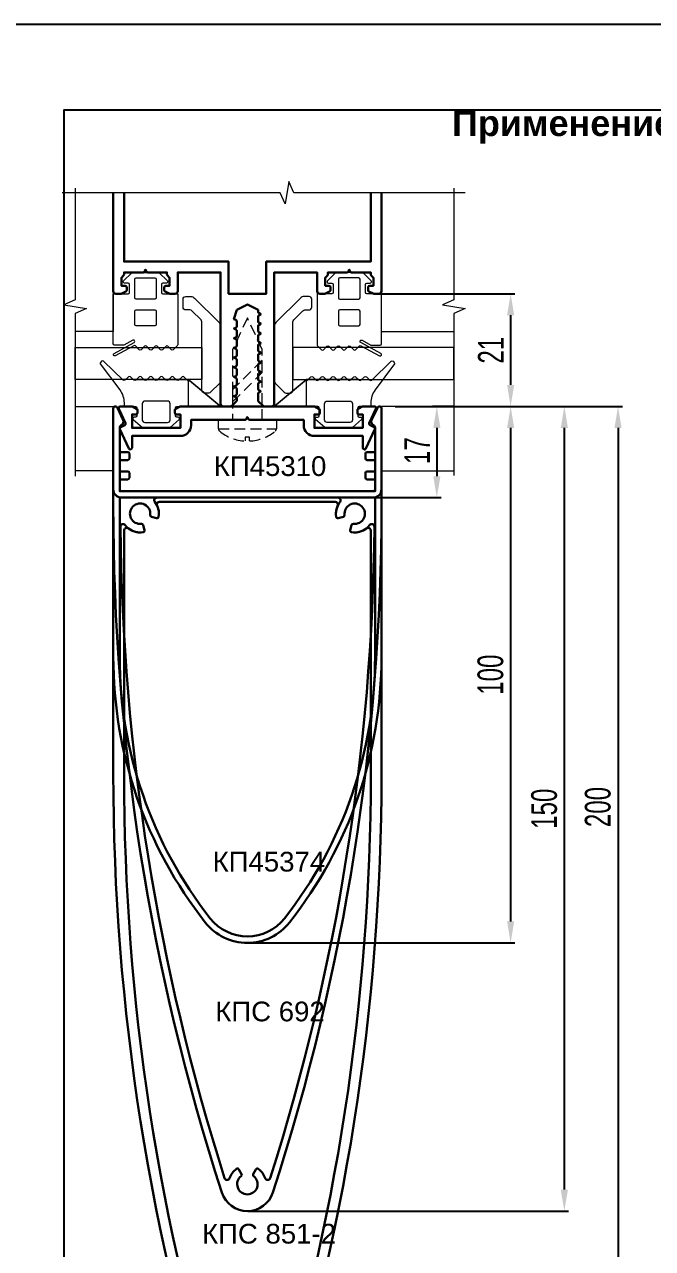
# Model space of a CAD drawing. Extents: x -37 to 8820, y -336 to 478.
# Drawn here: x 6950.4 to 7023.6, y 154.4 to 297 of the extents above; entities that cross this region are included whole.
import ezdxf

# ---------------------------------------------------------------- set-up
doc = ezdxf.new("R2010")
doc.units = 0
doc.header["$LTSCALE"] = 5
doc.linetypes.add('HIDDEN', pattern=[0.375, 0.25, -0.125])
doc.layers.get('0').update_dxf_attribs({"linetype": 'CONTINUOUS', "lineweight": 30})
doc.layers.get('DEFPOINTS').update_dxf_attribs({"linetype": 'CONTINUOUS'})
for name, color, linetype, lineweight in [('2', 3, 'HIDDEN', 13), ('Dimentions', 5, 'CONTINUOUS', 15), ('Glass', 5, 'CONTINUOUS', 20), ('Герлен', 7, 'CONTINUOUS', 60), ('Зигзаг', 1, 'CONTINUOUS', 15), ('Конструкции', 252, 'CONTINUOUS', 20), ('Подкладки', 1, 'CONTINUOUS', 20), ('Текстовый', 7, 'CONTINUOUS', 9), ('Уплотнители', 1, 'CONTINUOUS', 20)]:
    doc.layers.add(name, color=color, linetype=linetype, lineweight=lineweight)
doc.layers.add('Скрытые', color=14, linetype='CONTINUOUS', plot=False)
doc.styles.add('3', font='RUSS.SHX', dxfattribs={"width": 0.7, "height": 3})
doc.styles.add('Каталожный', font='arial.ttf', dxfattribs={"height": 2.5})
doc.dimstyles.new('MX1_6', dxfattribs={"dimtxt": 3, "dimasz": 2.5, "dimexe": 0.5, "dimexo": 0, "dimgap": 0.8, "dimtad": 1, "dimlfac": 1.6, "dimdsep": 46, "dimtxsty": '3', "dimcen": 0, "dimclrd": 256, "dimclre": 256, "dimclrt": 256, "dimaunit": 1, "dimadec": 0, "dimazin": 0, "dimtfac": 1, "dimtmove": 0, "dimatfit": 1, "dimfxl": 1, "dimtvp": 1, "dimtolj": 1, "dimtzin": 0, "dimarcsym": 0})

# ---------------------------------------------------------------- blocks, each defined once
blk = doc.blocks.new('*D593')
at = {"layer": 'DEFPOINTS', "color": 0, "linetype": 'Continuous', "transparency": 16777216}
for p in [(7000.44, 252.5), (6989.73, 241.87), (6998.45, 241.87)]:
    blk.add_point(p, dxfattribs=at)
at = {"layer": 'Dimentions', "linetype": 'Continuous', "lineweight": -2, "transparency": 16777216}
for p, q in [((7000.44, 252.5), (6997.95, 252.5)), ((6998.45, 250), (6998.45, 244.37)), ((6989.73, 241.87), (6998.95, 241.87))]:
    blk.add_line(p, q, dxfattribs=at)
at = {"layer": 'Dimentions', "linetype": 'Continuous', "transparency": 16777216}
for points in [[(6998.04, 250), (6998.87, 250), (6998.45, 252.5)], [(6998.04, 244.37), (6998.87, 244.37), (6998.45, 241.87)]]:
    blk.add_solid(points, dxfattribs=at)
at = {"layer": 'Dimentions', "linetype": 'Continuous', "transparency": 16777216, "insert": (6996.15, 247.34), "char_height": 3, "attachment_point": 5, "rotation": 90, "style": '3'}
blk.add_mtext('\\A1;\\A1;17 ', dxfattribs=at)
blk = doc.blocks.new('*D594')
at = {"layer": 'DEFPOINTS', "color": 0, "linetype": 'Continuous', "transparency": 16777216}
for p in [(6991.4, 265.62), (7000.44, 252.5), (7007.05, 252.5)]:
    blk.add_point(p, dxfattribs=at)
at = {"layer": 'Dimentions', "linetype": 'Continuous', "lineweight": -2, "transparency": 16777216}
for p, q in [((6991.4, 265.62), (7007.55, 265.62)), ((7007.05, 263.12), (7007.05, 255)), ((7000.44, 252.5), (7007.55, 252.5))]:
    blk.add_line(p, q, dxfattribs=at)
at = {"layer": 'Dimentions', "linetype": 'Continuous', "transparency": 16777216}
for points in [[(7006.64, 263.12), (7007.47, 263.12), (7007.05, 265.62)], [(7006.64, 255), (7007.47, 255), (7007.05, 252.5)]]:
    blk.add_solid(points, dxfattribs=at)
at = {"layer": 'Dimentions', "linetype": 'Continuous', "transparency": 16777216, "insert": (7004.75, 259.05), "char_height": 3, "attachment_point": 5, "rotation": 90, "style": '3'}
blk.add_mtext('\\A1;21', dxfattribs=at)
blk = doc.blocks.new('*D595')
at = {"layer": 'DEFPOINTS', "color": 0, "linetype": 'Continuous', "transparency": 16777216}
for p in [(6997.59, 252.49), (6976.45, 189.99), (7007.05, 189.99)]:
    blk.add_point(p, dxfattribs=at)
at = {"layer": 'Dimentions', "linetype": 'Continuous', "lineweight": -2, "transparency": 16777216}
for p, q in [((6997.59, 252.49), (7007.55, 252.49)), ((7007.05, 249.99), (7007.05, 192.49)), ((6976.45, 189.99), (7007.55, 189.99))]:
    blk.add_line(p, q, dxfattribs=at)
at = {"layer": 'Dimentions', "linetype": 'Continuous', "transparency": 16777216}
for points in [[(7006.64, 249.99), (7007.47, 249.99), (7007.05, 252.49)], [(7006.64, 192.49), (7007.47, 192.49), (7007.05, 189.99)]]:
    blk.add_solid(points, dxfattribs=at)
at = {"layer": 'Dimentions', "linetype": 'Continuous', "transparency": 16777216, "insert": (7004.71, 221.24), "char_height": 3, "attachment_point": 5, "rotation": 90, "style": '3'}
blk.add_mtext('\\A1;100', dxfattribs=at)
blk = doc.blocks.new('*D596')
at = {"layer": 'DEFPOINTS', "color": 0, "linetype": 'Continuous', "transparency": 16777216}
for p in [(6993.61, 252.49), (6976.45, 158.74), (7013.31, 158.74)]:
    blk.add_point(p, dxfattribs=at)
at = {"layer": 'Dimentions', "linetype": 'Continuous', "lineweight": -2, "transparency": 16777216}
for p, q in [((6993.61, 252.49), (7013.81, 252.49)), ((7013.31, 249.99), (7013.31, 161.24)), ((6976.45, 158.74), (7013.81, 158.74))]:
    blk.add_line(p, q, dxfattribs=at)
at = {"layer": 'Dimentions', "linetype": 'Continuous', "transparency": 16777216}
for points in [[(7012.89, 249.99), (7013.73, 249.99), (7013.31, 252.49)], [(7012.89, 161.24), (7013.73, 161.24), (7013.31, 158.74)]]:
    blk.add_solid(points, dxfattribs=at)
at = {"layer": 'Dimentions', "linetype": 'Continuous', "transparency": 16777216, "insert": (7010.97, 205.62), "char_height": 3, "attachment_point": 5, "rotation": 90, "style": '3'}
blk.add_mtext('\\A1;150', dxfattribs=at)
blk = doc.blocks.new('*D597')
at = {"layer": 'DEFPOINTS', "color": 0, "linetype": 'Continuous', "transparency": 16777216}
for p in [(7004.73, 252.49), (6976.45, 127.49), (7019.57, 127.49)]:
    blk.add_point(p, dxfattribs=at)
at = {"layer": 'Dimentions', "linetype": 'Continuous', "lineweight": -2, "transparency": 16777216}
for p, q in [((7004.73, 252.49), (7020.07, 252.49)), ((7019.57, 249.99), (7019.57, 129.99)), ((6976.45, 127.49), (7020.07, 127.49))]:
    blk.add_line(p, q, dxfattribs=at)
at = {"layer": 'Dimentions', "linetype": 'Continuous', "transparency": 16777216}
for points in [[(7019.15, 249.99), (7019.98, 249.99), (7019.57, 252.49)], [(7019.15, 129.99), (7019.98, 129.99), (7019.57, 127.49)]]:
    blk.add_solid(points, dxfattribs=at)
at = {"layer": 'Dimentions', "linetype": 'Continuous', "transparency": 16777216, "insert": (7017.22, 205.82), "char_height": 3, "attachment_point": 5, "rotation": 90, "style": '3'}
blk.add_mtext('\\A1;200', dxfattribs=at)

msp = doc.modelspace()

# ---------------------------------------------------------------- linework, layer by layer
for points in [[(6960.7554, 277.3841), (6960.7554, 265.9328, 0.41421356), (6961.0679, 265.6203), (6961.6486, 265.6203, 0.11643382), (6961.7325, 265.6401), (6962.2142, 265.8809, 0.28407904), (6962.3179, 266.0486), (6962.3179, 266.3703, 0.41421356), (6962.1304, 266.5578), (6961.6929, 266.5578), (6961.6929, 267.4953), (6961.9505, 267.7528, 0.19891237), (6962.0054, 267.8854), (6962.0054, 268.1203), (6964.2333, 268.1203, 0.28407904), (6964.401, 268.2239), (6964.5054, 268.4328), (6964.6098, 268.2239, 0.28407904), (6964.7775, 268.1203), (6967.0054, 268.1203), (6967.0054, 267.8854, 0.19891237), (6967.0603, 267.7528), (6967.3179, 267.4953), (6967.3179, 266.5578), (6966.8804, 266.5578, 0.41421356), (6966.6929, 266.3703), (6966.6929, 266.0486, 0.28407904), (6966.7965, 265.8809), (6967.2783, 265.6401, 0.11643382), (6967.3622, 265.6203), (6967.9429, 265.6203, 0.41421356), (6968.2554, 265.9328), (6968.2554, 268.1203), (6973.2554, 268.1203), (6973.2554, 252.8078, 0.41421356), (6973.5679, 252.4953), (6974.4277, 252.4953, 0.19891237), (6974.5603, 252.5502), (6975.0755, 253.0653, 0.19891237), (6975.1304, 253.1979), (6975.1304, 253.4106, 0.28407904), (6975.0267, 253.5783), (6974.8179, 253.6828), (6975.0267, 253.7872, 0.28407904), (6975.1304, 253.9549), (6975.1304, 254.5356, 0.28407904), (6975.0267, 254.7033), (6974.8179, 254.8078), (6975.0267, 254.9122, 0.28407904), (6975.1304, 255.0799), (6975.1304, 255.6606, 0.28407904), (6975.0267, 255.8283), (6974.8179, 255.9328), (6975.0267, 256.0372, 0.28407904), (6975.1304, 256.2049), (6975.1304, 256.7856, 0.28407904), (6975.0267, 256.9533), (6974.8179, 257.0578), (6975.0267, 257.1622, 0.28407904), (6975.1304, 257.3299), (6975.1304, 257.9106, 0.28407904), (6975.0267, 258.0783), (6974.8179, 258.1828), (6975.0267, 258.2872, 0.28407904), (6975.1304, 258.4549), (6975.1304, 259.0356, 0.28407904), (6975.0267, 259.2033), (6974.8179, 259.3078), (6975.0267, 259.4122, 0.28407904), (6975.1304, 259.5799), (6975.1304, 260.1606, 0.28407904), (6975.0267, 260.3283), (6974.8179, 260.4328), (6975.0267, 260.5372, 0.28407904), (6975.1304, 260.7049), (6975.1304, 261.2856, 0.28407904), (6975.0267, 261.4533), (6974.8179, 261.5578), (6975.0267, 261.6622, 0.28407904), (6975.1304, 261.8299), (6975.1304, 262.4106, 0.28407904), (6975.0267, 262.5783), (6974.8179, 262.6828), (6975.1304, 263.7453), (6976.3804, 264.3703), (6977.6304, 263.7453), (6977.6304, 263.5174, 0.28407904), (6977.734, 263.3497), (6977.9429, 263.2453), (6977.734, 263.1408, 0.28407904), (6977.6304, 262.9731), (6977.6304, 262.3924, 0.28407904), (6977.734, 262.2247), (6977.9429, 262.1203), (6977.734, 262.0158, 0.28407904), (6977.6304, 261.8481), (6977.6304, 261.2674, 0.28407904), (6977.734, 261.0997), (6977.9429, 260.9953), (6977.734, 260.8908, 0.28407904), (6977.6304, 260.7231), (6977.6304, 260.1424, 0.28407904), (6977.734, 259.9747), (6977.9429, 259.8703), (6977.734, 259.7658, 0.28407904), (6977.6304, 259.5981), (6977.6304, 259.0174, 0.28407904), (6977.734, 258.8497), (6977.9429, 258.7453), (6977.734, 258.6408, 0.28407904), (6977.6304, 258.4731), (6977.6304, 257.8924, 0.28407904), (6977.734, 257.7247), (6977.9429, 257.6203), (6977.734, 257.5158, 0.28407904), (6977.6304, 257.3481), (6977.6304, 256.7674, 0.28407904), (6977.734, 256.5997), (6977.9429, 256.4953), (6977.734, 256.3908, 0.28407904), (6977.6304, 256.2231), (6977.6304, 255.6424, 0.28407904), (6977.734, 255.4747), (6977.9429, 255.3703), (6977.734, 255.2658, 0.28407904), (6977.6304, 255.0981), (6977.6304, 254.5174, 0.28407904), (6977.734, 254.3497), (6977.9429, 254.2453), (6977.734, 254.1408, 0.28407904), (6977.6304, 253.9731), (6977.6304, 253.1979, 0.19891237), (6977.6853, 253.0653), (6978.2005, 252.5502, 0.19891237), (6978.3331, 252.4953), (6979.1929, 252.4953, 0.41421356), (6979.5054, 252.8078), (6979.5054, 268.1203), (6984.5054, 268.1203), (6984.5054, 265.9328, 0.41421356), (6984.8179, 265.6203), (6985.3986, 265.6203, 0.11643382), (6985.4825, 265.6401), (6985.9642, 265.8809, 0.28407904), (6986.0679, 266.0486), (6986.0679, 266.3703, 0.41421356), (6985.8804, 266.5578), (6985.4429, 266.5578), (6985.4429, 267.4953), (6985.7005, 267.7528, 0.19891237), (6985.7554, 267.8854), (6985.7554, 268.1203), (6987.9833, 268.1203, 0.28407904), (6988.151, 268.2239), (6988.2554, 268.4328), (6988.3598, 268.2239, 0.28407904), (6988.5275, 268.1203), (6990.7554, 268.1203), (6990.7554, 267.8854, 0.19891237), (6990.8103, 267.7528), (6991.0679, 267.4953), (6991.0679, 266.5578), (6990.6304, 266.5578, 0.41421356), (6990.4429, 266.3703), (6990.4429, 266.0486, 0.28407904), (6990.5465, 265.8809), (6991.0283, 265.6401, 0.11643382), (6991.1122, 265.6203), (6991.6929, 265.6203, 0.41421356), (6992.0054, 265.9328), (6992.0054, 277.3841)], [(6979.353, 129.6562, 0.07856892), (6992.0054, 209.6772), (6992.0054, 252.2453, 0.80258485), (6991.5288, 252.3509), (6990.8589, 250.9142, 0.40155944), (6991.0535, 250.3412, -0.27973928), (6991.2554, 250.0086), (6991.2554, 244.9328), (6990.3179, 244.9328, 0.41421356), (6990.1304, 244.7453), (6990.1304, 244.1828, 0.41421356), (6990.3179, 243.9953), (6991.2554, 243.9953), (6991.2554, 242.6203), (6961.5054, 242.6203), (6961.5054, 243.9953), (6962.4429, 243.9953, 0.41421356), (6962.6304, 244.1828), (6962.6304, 244.7453, 0.41421356), (6962.4429, 244.9328), (6961.5054, 244.9328), (6961.5054, 250.0086, -0.27973928), (6961.7073, 250.3412, 0.40155944), (6961.9019, 250.9142), (6961.232, 252.3509, 0.80258485), (6960.7554, 252.2453), (6960.7554, 209.6772, 0.07856892), (6973.4078, 129.6562, 0.72694588)], [(6978.7615, 131.9083, 0.07665929), (6990.7554, 209.6772), (6990.7554, 238.0437, 0.62901593), (6990.2476, 238.2876, -0.2139379), (6988.5148, 237.8385, -0.44198782), (6988.365, 238.0719), (6988.5278, 238.6795, -0.37469315), (6988.7323, 238.817, 2.91764669), (6987.7022, 239.8472, -0.37469315), (6987.5647, 239.6427), (6986.9571, 239.4799, -0.44198782), (6986.7237, 239.6297, -0.15289328), (6986.9003, 240.9249, 0.54947435), (6986.6174, 241.3703), (6974.3807, 241.3703), (6973.88, 241.3703), (6966.1434, 241.3703, 0.54947435), (6965.8605, 240.9249, -0.15289328), (6966.0371, 239.6297, -0.44198782), (6965.8037, 239.4799), (6965.1961, 239.6427, -0.37469315), (6965.0586, 239.8472, 2.91764669), (6964.0285, 238.817, -0.37469315), (6964.2329, 238.6795), (6964.3958, 238.0719, -0.44198782), (6964.246, 237.8385, -0.2139379), (6962.5132, 238.2876, 0.62901593), (6962.0054, 238.0437), (6962.0054, 209.6772, 0.07665929), (6973.9993, 131.9083, 0.63033932)]]:
    msp.add_lwpolyline(points, format="xyb")
msp.add_lwpolyline([(6962.0054, 277.3841), (6962.0054, 269.3703), (6974.1929, 269.3703), (6974.1929, 265.6203), (6978.5679, 265.6203), (6978.5679, 269.3703), (6990.7554, 269.3703), (6990.7554, 277.3841)])
for points in [[(6961.5054, 247.1828), (6961.5054, 250.0086, -0.27973928), (6961.7073, 250.3412, 0.40155944), (6961.9019, 250.9142), (6961.232, 252.3509, 0.80258485), (6960.7554, 252.2453), (6960.7554, 242.8078, 0.41421356), (6961.6929, 241.8703), (6991.0679, 241.8703, 0.41421356), (6992.0054, 242.8078), (6992.0054, 252.2453, 0.80258485), (6991.5288, 252.3509), (6990.8589, 250.9142, 0.40155944), (6991.0535, 250.3412, -0.27973928), (6991.2554, 250.0086), (6991.2554, 247.1828), (6990.3179, 247.1828, 0.41421356), (6990.1304, 246.9953), (6990.1304, 246.4328, 0.41421356), (6990.3179, 246.2453), (6991.2554, 246.2453), (6991.2554, 242.8078, -0.41421356), (6991.0679, 242.6203), (6961.6929, 242.6203, -0.41421356), (6961.5054, 242.8078), (6961.5054, 246.2453), (6962.4429, 246.2453, 0.41421356), (6962.6304, 246.4328), (6962.6304, 246.9953, 0.41421356), (6962.4429, 247.1828)], [(6960.7554, 223.3086), (6960.7554, 252.2453, -0.80258485), (6961.232, 252.3509), (6961.9019, 250.9142, -0.40155944), (6961.7073, 250.3412, 0.27973928), (6961.5054, 250.0086), (6961.5054, 247.1828), (6962.4429, 247.1828, -0.41421356), (6962.6304, 246.9953), (6962.6304, 246.4328, -0.41421356), (6962.4429, 246.2453), (6961.5054, 246.2453), (6961.5054, 242.6203), (6991.2554, 242.6203), (6991.2554, 246.2453), (6990.3179, 246.2453, -0.41421356), (6990.1304, 246.4328), (6990.1304, 246.9953, -0.41421356), (6990.3179, 247.1828), (6991.2554, 247.1828), (6991.2554, 250.0086, 0.27973928), (6991.0535, 250.3412, -0.40155944), (6990.8589, 250.9142), (6991.5288, 252.3509, -0.80258485), (6992.0054, 252.2453), (6992.0054, 223.3086, -0.16829912), (6981.2911, 192.3791, -0.48543145), (6971.4697, 192.3791, -0.16829912)], [(6961.5054, 242.6203), (6991.2554, 242.6203), (6991.2554, 243.9953), (6990.3179, 243.9953, -0.41421356), (6990.1304, 244.1828), (6990.1304, 244.7453, -0.41421356), (6990.3179, 244.9328), (6991.2554, 244.9328), (6991.2554, 250.0086, 0.27973928), (6991.0535, 250.3412, -0.40155944), (6990.8589, 250.9142), (6991.5288, 252.3509, -0.80258485), (6992.0054, 252.2453), (6992.0054, 240.9272, -0.07856892), (6979.353, 160.9062, -0.72694588), (6973.4078, 160.9062, -0.07856892), (6960.7554, 240.9272), (6960.7554, 252.2453, -0.80258485), (6961.232, 252.3509), (6961.9019, 250.9142, -0.40155944), (6961.7073, 250.3412, 0.27973928), (6961.5054, 250.0086), (6961.5054, 244.9328), (6962.4429, 244.9328, -0.41421356), (6962.6304, 244.7453), (6962.6304, 244.1828, -0.41421356), (6962.4429, 243.9953), (6961.5054, 243.9953)], [(6968.6122, 252.4953, 0.11643382), (6968.5283, 252.4755), (6968.0465, 252.2346, 0.28407904), (6967.9429, 252.0669), (6967.9429, 251.7453, 0.41421356), (6968.1304, 251.5578), (6968.5679, 251.5578), (6968.5679, 249.9953), (6962.9429, 249.9953), (6962.9429, 251.5578), (6963.3804, 251.5578, 0.41421356), (6963.5679, 251.7453), (6963.5679, 252.0669, 0.28407904), (6963.4642, 252.2346), (6962.9825, 252.4755, 0.11643382), (6962.8986, 252.4953), (6961.5679, 252.4953, 0.54861879), (6961.398, 252.2285), (6962.1762, 250.5597, -0.41421356), (6962.0855, 250.3105), (6961.6137, 250.0905, 0.41421356), (6961.523, 249.8413), (6962.5665, 247.6035, 0.29147342), (6962.7364, 247.4953), (6962.7554, 247.4953, 0.41421356), (6962.9429, 247.6828), (6962.9429, 249.0578), (6968.5679, 249.0578, 0.41421356), (6969.8179, 250.3078), (6969.8179, 250.9328), (6976.1083, 250.9328, 0.28407904), (6976.276, 251.0364), (6976.3804, 251.2453), (6976.4848, 251.0364, 0.28407904), (6976.6525, 250.9328), (6982.9429, 250.9328), (6982.9429, 250.3078, 0.41421356), (6984.1929, 249.0578), (6989.8179, 249.0578), (6989.8179, 247.6828, 0.41421356), (6990.0054, 247.4953), (6990.0244, 247.4953, 0.29147342), (6990.1943, 247.6035), (6991.2378, 249.8413, 0.41421356), (6991.1471, 250.0905), (6990.6753, 250.3105, -0.41421356), (6990.5846, 250.5597), (6991.3628, 252.2285, 0.54861879), (6991.1929, 252.4953), (6989.8622, 252.4953, 0.11643382), (6989.7783, 252.4755), (6989.2965, 252.2346, 0.28407904), (6989.1929, 252.0669), (6989.1929, 251.7453, 0.41421356), (6989.3804, 251.5578), (6989.8179, 251.5578), (6989.8179, 249.9953), (6984.1929, 249.9953), (6984.1929, 251.5578), (6984.6304, 251.5578, 0.41421356), (6984.8179, 251.7453), (6984.8179, 252.0669, 0.28407904), (6984.7142, 252.2346), (6984.2325, 252.4755, 0.11643382), (6984.1486, 252.4953)], [(6991.2554, 223.3086, -0.16829912), (6980.7018, 192.843, -0.48543145), (6972.059, 192.843, -0.16829912), (6961.5054, 223.3086), (6961.5054, 241.8703), (6991.2554, 241.8703)], [(6965.0586, 239.8472, 0.37469315), (6965.1961, 239.6427), (6965.8037, 239.4799, 0.44198782), (6966.0371, 239.6297, 0.2139379), (6965.588, 241.3624, -0.62901593), (6965.832, 241.8703), (6986.9288, 241.8703, -0.62901593), (6987.1728, 241.3624, 0.2139379), (6986.7237, 239.6297, 0.44198782), (6986.9571, 239.4799), (6987.5647, 239.6427, 0.37469315), (6987.7022, 239.8472, -2.91764669), (6988.7323, 238.817, 0.37469315), (6988.5278, 238.6795), (6988.365, 238.0719, 0.44198782), (6988.5148, 237.8385, 0.27878197), (6990.6202, 238.6693, -0.72143761), (6991.1813, 238.477, -0.07471956), (6979.041, 162.5923, -0.72186516), (6978.4479, 162.5849, 0.15638621), (6977.6469, 163.6538, 0.44198782), (6977.376, 163.5947), (6977.0615, 163.0499, 0.37469315), (6977.1088, 162.8081, -2.91764669), (6975.652, 162.8081, 0.37469315), (6975.6993, 163.0499), (6975.3848, 163.5947, 0.44198782), (6975.1139, 163.6538, 0.15638621), (6974.3129, 162.5849, -0.72186516), (6973.7197, 162.5923, -0.07471956), (6961.5795, 238.477, -0.72143761), (6962.1405, 238.6693, 0.27878197), (6964.246, 237.8385, 0.44198782), (6964.3958, 238.0719), (6964.2329, 238.6795, 0.37469315), (6964.0285, 238.817, -2.91764669)]]:
    msp.add_lwpolyline(points, format="xyb", close=True)
at = {"layer": '2'}
msp.add_line((6973.0054, 249.8767), (6979.7554, 249.8767), dxfattribs=at)
for points in [[(6978.0991, 250.9328), (6978.0991, 259.1219), (6976.3804, 262.8078), (6974.6616, 259.1219), (6974.6616, 250.9328)], [(6974.6616, 253.0132), (6978.0991, 256.4507), (6978.0991, 257.883), (6974.6616, 254.4455)]]:
    msp.add_lwpolyline(points, close=True, dxfattribs=at)
msp.add_lwpolyline([(6976.1348, 248.4699, -0.16184886), (6973.119, 249.6356, -0.22388754), (6973.0054, 249.8767), (6973.0054, 250.9328), (6979.7554, 250.9328), (6979.7554, 249.8767, -0.22388754), (6979.6418, 249.6356, -0.16184886), (6976.626, 248.4699), (6976.626, 248.9076), (6976.1348, 248.9076)], format="xyb", close=True, dxfattribs=at)
at = {"layer": 'Glass'}
for points in [[(6971.0679, 255.6203), (6956.3179, 255.6203), (6956.3179, 259.3703), (6971.0679, 259.3703)], [(6981.6929, 255.6203), (7000.4429, 255.6203), (7000.4429, 259.3703), (6981.6929, 259.3703)]]:
    msp.add_lwpolyline(points, close=True, dxfattribs=at)
at = {"layer": 'Герлен', "ltscale": 2, "const_width": 0.1875}
msp.add_lwpolyline([(6963.4429, 255.6203), (6969.5054, 255.6203), (6973.2554, 252.4953), (6979.5054, 252.4953), (6983.2554, 255.6203), (6989.3179, 255.6203)], dxfattribs=at)
at = {"layer": 'Зигзаг'}
for points in [[(7001.7468, 277.3841), (6981.8056, 277.3841), (6981.2248, 278.702), (6980.7891, 276.0893), (6980.2067, 277.3841), (6954.8073, 277.3841)], [(6956.3179, 277.9236), (6956.3179, 264.9208), (6955, 264.34), (6957.6127, 263.9043), (6956.3179, 263.3218), (6956.3179, 244.3517)], [(7000.4429, 277.9236), (7000.4429, 264.9208), (6999.125, 264.34), (7001.7377, 263.9043), (7000.4429, 263.3218), (7000.4429, 244.4401)]]:
    msp.add_lwpolyline(points, dxfattribs=at)
at = {"layer": 'Конструкции'}
msp.add_line((6992.0054, 261.2453), (7000.4429, 261.2453), dxfattribs=at)
for points in [[(6960.7554, 277.3841), (6960.7554, 261.2453), (6956.3179, 261.2453)], [(6956.3179, 252.4953), (6960.7554, 252.4953), (6960.7554, 244.9953), (6956.3179, 244.9953)], [(7000.4429, 252.4953), (6992.0054, 252.4953), (6992.0054, 244.9953), (7000.4429, 244.9953)]]:
    msp.add_lwpolyline(points, dxfattribs=at)
at = {"layer": 'Подкладки'}
for points in [[(6969.1929, 263.7453, -0.41421356), (6968.8804, 264.0578), (6968.8804, 264.9953, -0.41421356), (6969.1929, 265.3078), (6969.7643, 265.3078, -0.19891237), (6970.2062, 265.1247), (6973.0723, 262.2586, -0.19891237), (6973.2554, 261.8166), (6973.2554, 255.4383, -0.19891237), (6973.1639, 255.2173), (6972.0969, 254.1503, -0.19891237), (6971.876, 254.0588), (6971.3804, 254.0588, -0.41421356), (6971.0679, 254.3713), (6971.0679, 262.3658, 0.19891237), (6970.9764, 262.5868), (6969.9094, 263.6537, 0.19891237), (6969.6885, 263.7453)], [(6983.5679, 263.7453, 0.41421356), (6983.8804, 264.0578), (6983.8804, 264.9953, 0.41421356), (6983.5679, 265.3078), (6982.9965, 265.3078, 0.19891237), (6982.5546, 265.1247), (6979.6885, 262.2586, 0.19891237), (6979.5054, 261.8166), (6979.5054, 255.4383, 0.19891237), (6979.5969, 255.2173), (6980.6639, 254.1503, 0.19891237), (6980.8848, 254.0588), (6981.3804, 254.0588, 0.41421356), (6981.6929, 254.3713), (6981.6929, 262.3658, -0.19891237), (6981.7844, 262.5868), (6982.8514, 263.6537, -0.19891237), (6983.0723, 263.7453)]]:
    msp.add_lwpolyline(points, format="xyb", close=True, dxfattribs=at)
at = {"layer": 'Скрытые', "linetype": 'Continuous'}
for points in [[(7140, 297), (6930, 297), (6930, 0), (7140, 0)], [(7120, 10), (7120, 287), (6955, 287), (6955, 10)]]:
    msp.add_lwpolyline(points, close=True, dxfattribs=at)
at = {"layer": 'Уплотнители'}
for points in [[(6963.0246, 260.2061), (6961.9796, 259.6392, -0.12491271), (6961.9051, 259.6203), (6960.9116, 259.6203, -0.41421356), (6960.7554, 259.7765), (6960.7554, 265.6203), (6962.4741, 265.6203, 0.41421356), (6962.6304, 265.7765), (6962.6304, 266.714, 0.41421356), (6962.4741, 266.8703), (6962.0679, 266.8703, -0.66858666), (6961.9575, 267.1371), (6962.8972, 268.0746, -0.19861919), (6963.0075, 268.1203), (6966.0033, 268.1203, -0.19861919), (6966.1136, 268.0746), (6967.0533, 267.1371, -0.66858666), (6966.9429, 266.8703), (6966.5366, 266.8703, 0.41421356), (6966.3804, 266.714), (6966.3804, 265.7765, 0.41421356), (6966.5366, 265.6203), (6968.2554, 265.6203), (6968.2554, 259.685, -0.19891237), (6968.2096, 259.5745), (6967.7409, 259.1057, -0.41421356), (6967.5199, 259.1057), (6967.1159, 259.5098, 0.41421356), (6966.8949, 259.5098), (6966.4909, 259.1057, -0.41421356), (6966.2699, 259.1057), (6965.8659, 259.5098, 0.41421356), (6965.6449, 259.5098), (6965.2409, 259.1057, -0.41421356), (6965.0199, 259.1057), (6964.6159, 259.5098, 0.41421356), (6964.3949, 259.5098), (6963.9909, 259.1057, -0.41421356), (6963.7699, 259.1057), (6963.3379, 259.5378, 0.33207606), (6963.1529, 259.5646), (6960.9862, 258.3892, -1), (6960.8371, 258.6639), (6963.1737, 259.9314, 1)], [(6963.4116, 267.4953), (6965.5991, 267.4953, -0.41421356), (6965.7554, 267.339), (6965.7554, 265.1515, -0.41421356), (6965.5991, 264.9953), (6963.4116, 264.9953, -0.41421356), (6963.2554, 265.1515), (6963.2554, 267.339, -0.41421356)], [(6989.7362, 260.2061), (6990.7812, 259.6392, 0.12491271), (6990.8557, 259.6203), (6991.8491, 259.6203, 0.41421356), (6992.0054, 259.7765), (6992.0054, 265.6203), (6990.2866, 265.6203, -0.41421356), (6990.1304, 265.7765), (6990.1304, 266.714, -0.41421356), (6990.2866, 266.8703), (6990.6929, 266.8703, 0.66858666), (6990.8033, 267.1371), (6989.8636, 268.0746, 0.19861919), (6989.7533, 268.1203), (6986.7575, 268.1203, 0.19861919), (6986.6472, 268.0746), (6985.7075, 267.1371, 0.66858666), (6985.8179, 266.8703), (6986.2241, 266.8703, -0.41421356), (6986.3804, 266.714), (6986.3804, 265.7765, -0.41421356), (6986.2241, 265.6203), (6984.5054, 265.6203), (6984.5054, 259.685, 0.19891237), (6984.5512, 259.5745), (6985.0199, 259.1057, 0.41421356), (6985.2409, 259.1057), (6985.6449, 259.5098, -0.41421356), (6985.8659, 259.5098), (6986.2699, 259.1057, 0.41421356), (6986.4909, 259.1057), (6986.8949, 259.5098, -0.41421356), (6987.1159, 259.5098), (6987.5199, 259.1057, 0.41421356), (6987.7409, 259.1057), (6988.1449, 259.5098, -0.41421356), (6988.3659, 259.5098), (6988.7699, 259.1057, 0.41421356), (6988.9909, 259.1057), (6989.4229, 259.5378, -0.33207606), (6989.6079, 259.5646), (6991.7746, 258.3892, 1), (6991.9237, 258.6639), (6989.5871, 259.9314, -1)], [(6989.3491, 267.4953), (6987.1616, 267.4953, 0.41421356), (6987.0054, 267.339), (6987.0054, 265.1515, 0.41421356), (6987.1616, 264.9953), (6989.3491, 264.9953, 0.41421356), (6989.5054, 265.1515), (6989.5054, 267.339, 0.41421356)], [(6963.4116, 263.7453), (6965.5991, 263.7453, -0.41421356), (6965.7554, 263.589), (6965.7554, 262.0265, -0.41421356), (6965.5991, 261.8703), (6963.4116, 261.8703, -0.41421356), (6963.2554, 262.0265), (6963.2554, 263.589, -0.41421356)], [(6989.3491, 263.7453), (6987.1616, 263.7453, 0.41421356), (6987.0054, 263.589), (6987.0054, 262.0265, 0.41421356), (6987.1616, 261.8703), (6989.3491, 261.8703, 0.41421356), (6989.5054, 262.0265), (6989.5054, 263.589, 0.41421356)], [(6968.1616, 251.2453, -0.41421356), (6968.0054, 251.4015), (6968.0054, 252.339, -0.41421356), (6968.1616, 252.4953), (6969.5054, 252.4953), (6969.5054, 255.3832, 0.19891237), (6969.4688, 255.4716), (6968.9909, 255.9495, 0.41421356), (6968.7699, 255.9495), (6968.3659, 255.5455, -0.41421356), (6968.1449, 255.5455), (6967.7409, 255.9495, 0.41421356), (6967.5199, 255.9495), (6967.1159, 255.5455, -0.41421356), (6966.8949, 255.5455), (6966.4909, 255.9495, 0.41421356), (6966.2699, 255.9495), (6965.8659, 255.5455, -0.41421356), (6965.6449, 255.5455), (6965.2409, 255.9495, 0.41421356), (6965.0199, 255.9495), (6964.6159, 255.5455, -0.41421356), (6964.3949, 255.5455), (6963.9909, 255.9495, 0.41421356), (6963.7699, 255.9495), (6963.3659, 255.5455, -0.41421356), (6963.1449, 255.5455), (6962.7409, 255.9495, 0.41421356), (6962.5199, 255.9495), (6962.1159, 255.5455, -0.41421356), (6961.8949, 255.5455), (6959.6159, 257.7598, 0.41421356), (6959.3949, 257.7598), (6959.2636, 257.6285, 0.29253821), (6959.2275, 257.464), (6961.5083, 254.4108, -0.16178775), (6962.0054, 252.9146), (6962.0054, 252.4953), (6963.3491, 252.4953, -0.41421356), (6963.5054, 252.339), (6963.5054, 251.4015, -0.41421356), (6963.3491, 251.2453), (6963.1929, 251.2453, 0.66858666), (6963.0825, 250.9784), (6964.1472, 250.0409, 0.19861919), (6964.2575, 249.9953), (6967.2533, 249.9953, 0.19861919), (6967.3636, 250.0409), (6968.4283, 250.9784, 0.66858666), (6968.3179, 251.2453)], [(6984.5991, 251.2453, 0.41421356), (6984.7554, 251.4015), (6984.7554, 252.339, 0.41421356), (6984.5991, 252.4953), (6983.2554, 252.4953), (6983.2554, 255.3832, -0.19891237), (6983.292, 255.4716), (6983.7699, 255.9495, -0.41421356), (6983.9909, 255.9495), (6984.3949, 255.5455, 0.41421356), (6984.6159, 255.5455), (6985.0199, 255.9495, -0.41421356), (6985.2409, 255.9495), (6985.6449, 255.5455, 0.41421356), (6985.8659, 255.5455), (6986.2699, 255.9495, -0.41421356), (6986.4909, 255.9495), (6986.8949, 255.5455, 0.41421356), (6987.1159, 255.5455), (6987.5199, 255.9495, -0.41421356), (6987.7409, 255.9495), (6988.1449, 255.5455, 0.41421356), (6988.3659, 255.5455), (6988.7699, 255.9495, -0.41421356), (6988.9909, 255.9495), (6989.3949, 255.5455, 0.41421356), (6989.6159, 255.5455), (6990.0199, 255.9495, -0.41421356), (6990.2409, 255.9495), (6990.6449, 255.5455, 0.41421356), (6990.8659, 255.5455), (6993.1449, 257.7598, -0.41421356), (6993.3659, 257.7598), (6993.4972, 257.6285, -0.29253821), (6993.5333, 257.464), (6991.2525, 254.4108, 0.16178775), (6990.7554, 252.9146), (6990.7554, 252.4953), (6989.4116, 252.4953, 0.41421356), (6989.2554, 252.339), (6989.2554, 251.4015, 0.41421356), (6989.4116, 251.2453), (6989.5679, 251.2453, -0.66858666), (6989.6783, 250.9784), (6988.6136, 250.0409, -0.19861919), (6988.5033, 249.9953), (6985.5075, 249.9953, -0.19861919), (6985.3972, 250.0409), (6984.3325, 250.9784, -0.66858666), (6984.4429, 251.2453)], [(6964.4429, 250.6203), (6967.0679, 250.6203, 0.41421356), (6967.3804, 250.9328), (6967.3804, 252.8078, 0.41421356), (6967.0679, 253.1203), (6964.4429, 253.1203, 0.41421356), (6964.1304, 252.8078), (6964.1304, 250.9328, 0.41421356)], [(6988.3179, 250.6203), (6985.6929, 250.6203, -0.41421356), (6985.3804, 250.9328), (6985.3804, 252.8078, -0.41421356), (6985.6929, 253.1203), (6988.3179, 253.1203, -0.41421356), (6988.6304, 252.8078), (6988.6304, 250.9328, -0.41421356)]]:
    msp.add_lwpolyline(points, format="xyb", close=True, dxfattribs=at)

# ---------------------------------------------------------------- texts
at = {"layer": 'Текстовый', "linetype": 'Continuous', "insert": (6955, 287), "char_height": 3, "width": 165, "attachment_point": 1, "style": 'Каталожный'}
msp.add_mtext('\\pxqc;{\\fArial|b1|i0|c204|p34;Применение декоративных крышек}', dxfattribs=at)
at = {"layer": 'Текстовый', "linetype": 'Continuous', "char_height": 2.5, "width": 16.748273, "attachment_point": 1, "line_spacing_factor": 0.85, "style": 'Каталожный'}
for s, insert in [('\\pxi-2,l2,r-2.0333,se1.0833,qc,t4;{\\H0.92x;КП45310}', (6968.108, 246.6919)), ('\\pxi-2,l2,r-2.0333,se1.0833,qc,t4;{\\H0.92x;КП45374}', (6967.9673, 200.6012)), ('\\pxi-2,l2,r-2.0333,se1.0833,qc,t4;{\\H0.92x;КПС 692}', (6968.0996, 183.1489)), ('\\pxi-2,l2,r-2.0333,se1.0833,qc,t4;{\\H0.92x;КПС 851-2}', (6967.9836, 157.2543))]:
    msp.add_mtext(s, dxfattribs=dict(at, insert=insert))

# ---------------------------------------------------------------- dimensions: what is measured, and where the dimension line sits
at = {"layer": 'Dimentions', "linetype": 'Continuous'}
for base, p1, p2, picture, middle in [((7007.0519, 252.4953), (6991.4025, 265.6203), (7000.4429, 252.4953), '*D594', (7007.0519, 259.0526)), ((7019.5651, 127.4901), (7004.7279, 252.4901), (6976.454, 127.4901), '*D597', (7019.5651, 205.8181))]:
    dim = msp.add_linear_dim(base=base, p1=p1, p2=p2, angle=90, dimstyle='MX1_6', dxfattribs=at)
    dim.commit()
    dim.dimension.update_dxf_attribs({"geometry": picture, "text_midpoint": middle, "dimtype": 160})
for base, p1, p2, picture, middle in [((7007.0519, 189.9901), (6997.5901, 252.4901), (6976.454, 189.9901), '*D595', (7004.7091, 221.2401)), ((7013.3085, 158.7401), (6993.6131, 252.4901), (6976.454, 158.7401), '*D596', (7010.9657, 205.6151))]:
    dim = msp.add_linear_dim(base=base, p1=p1, p2=p2, angle=90, dimstyle='MX1_6', dxfattribs=at)
    dim.commit()
    dim.dimension.update_dxf_attribs({"geometry": picture, "text_midpoint": middle})
dim = msp.add_linear_dim(base=(6998.4532, 241.8703), p1=(7000.4429, 252.4953), p2=(6989.7319, 241.8703), angle=90, text='\\A1;<> ', dimstyle='MX1_6', dxfattribs=at)
dim.commit()
dim.dimension.update_dxf_attribs({"geometry": '*D593', "text_midpoint": (6998.4532, 247.3424), "dimtype": 160})

doc.saveas('drawing.dxf')
